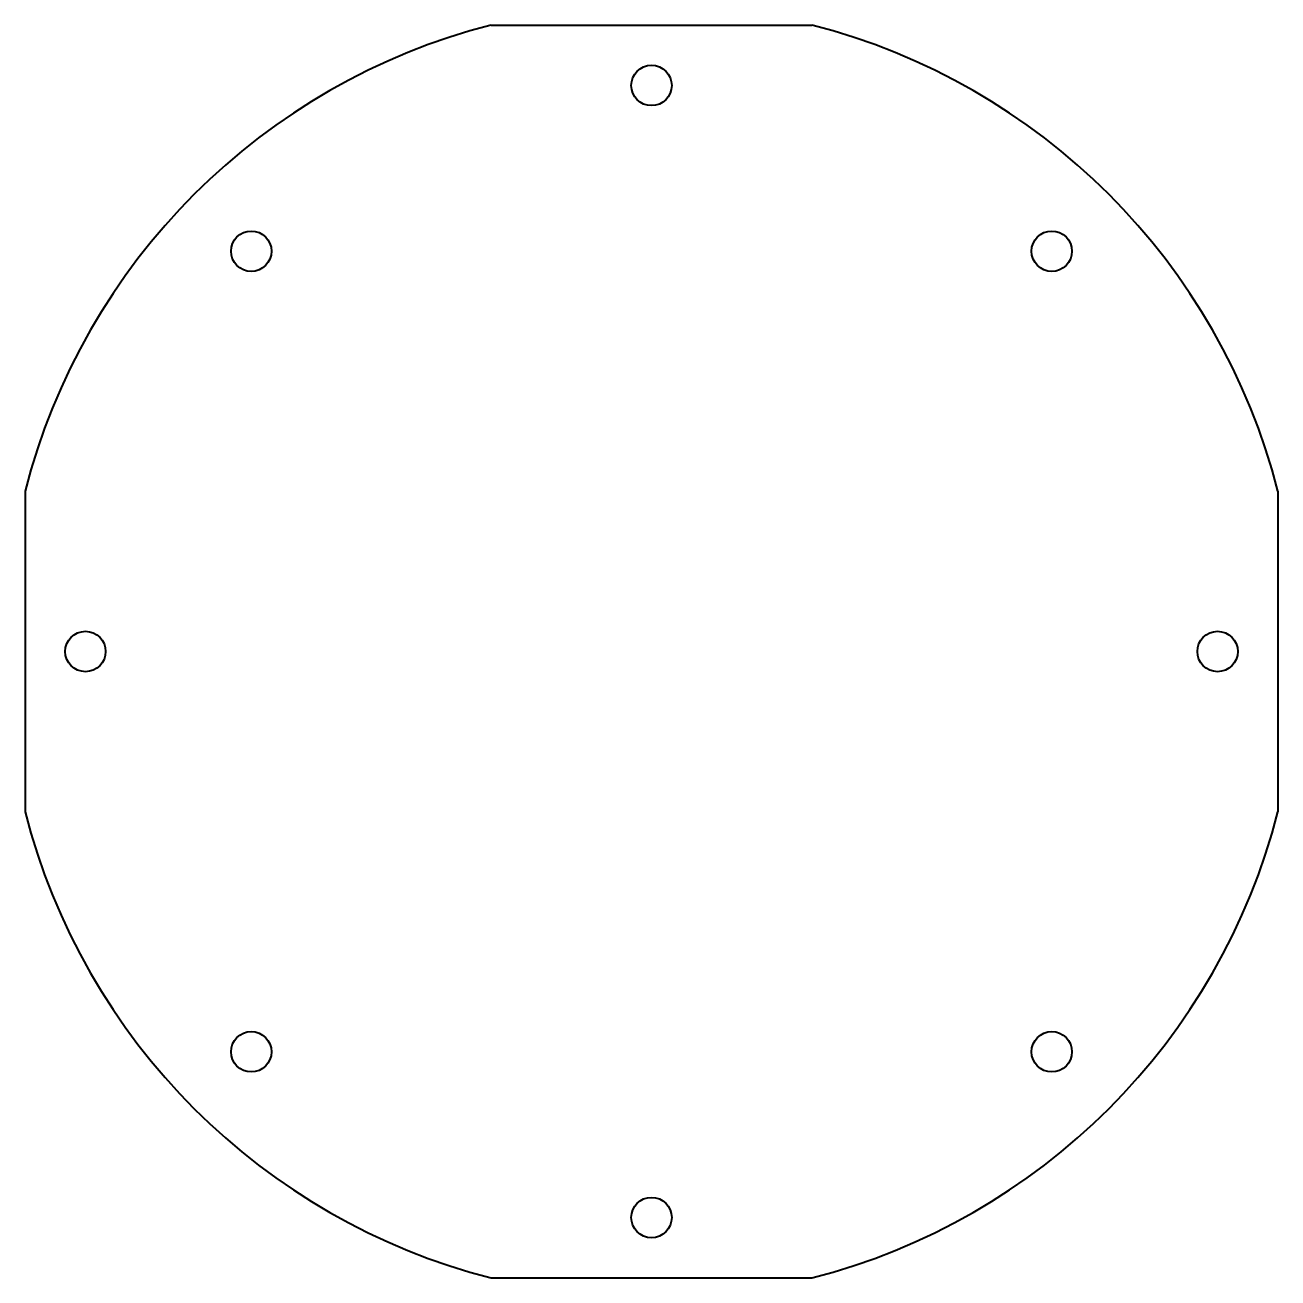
# Model space of a CAD drawing. Header units: inches. Extents: x -3.88 to 3.88, y -3.88 to 3.88.
import ezdxf

# ---------------------------------------------------------------- set-up
doc = ezdxf.new("R2010")
doc.units = ezdxf.units.IN
doc.header["$MEASUREMENT"] = 0
doc.layers.add('Visible', color=7, linetype='Continuous', lineweight=40)

msp = doc.modelspace()

# ---------------------------------------------------------------- linework, layer by layer
at = {"layer": 'Visible'}
for p, q in [((-0.9922, 3.875), (0.9922, 3.875)), ((-3.875, 0.9922), (-3.875, -0.9922)), ((3.875, 0.9922), (3.875, -0.9922)), ((-0.9922, -3.875), (0.9922, -3.875))]:
    msp.add_line(p, q, dxfattribs=at)
for centre in [(0, 3.5015), (-2.4759, 2.4759), (2.4759, 2.4759), (-3.5015, 0), (3.5015, 0), (-2.4759, -2.4759), (2.4759, -2.4759), (0, -3.5015)]:
    msp.add_circle(centre, 0.125, dxfattribs=at)
for start, end in [(104.36151, 165.63849), (14.36151, 75.63849), (194.36151, 255.63849), (284.36151, 345.63849)]:
    msp.add_arc((0, 0), 4, start, end, dxfattribs=at)

doc.saveas('drawing.dxf')
